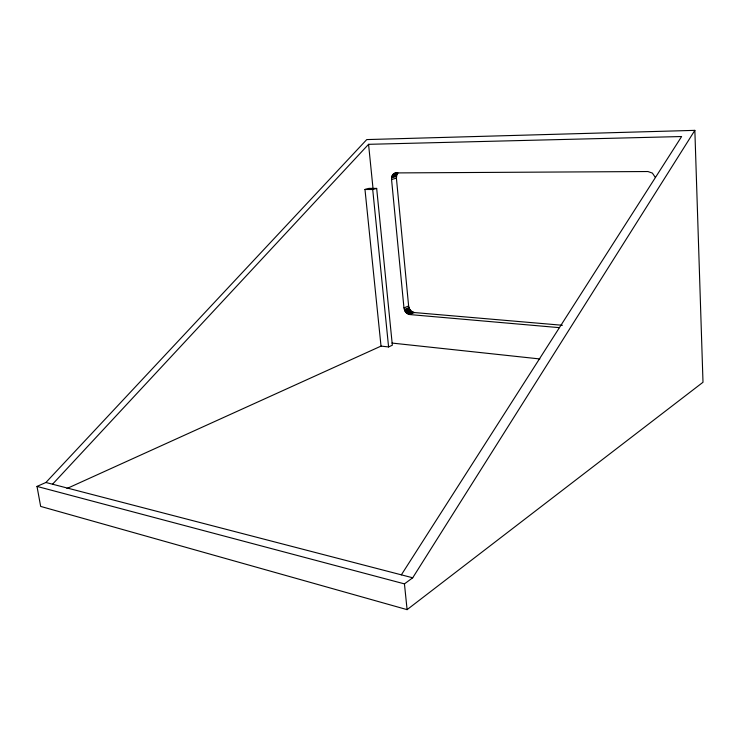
<?xml version="1.0" encoding="UTF-8"?>
<svg xmlns="http://www.w3.org/2000/svg" width="740" height="740" viewBox="0 0 740 740"><rect width="100%" height="100%" fill="white"/><g stroke="black" fill="none" stroke-linecap="round" stroke-linejoin="round"><path stroke-width="1.11" d="M559.375 327.654L409.729 314.555L406.454 313.002L404.956 311.078L403.966 307.933L391.553 179.487C391.155 176.583 392.921 172.947 396.196 172.919L647.935 171.532L652.393 173.095L655.159 177.193M562.4 325.276L414.363 312.548L411.098 311.013L409.608 309.098L408.619 305.962L396.409 178.174L396.797 174.917L397.972 173.003L393.116 174.288M37 486.411L404.447 583.879L412.707 577.792L694.851 130.36L366.744 139.583L45.908 482.489L37 486.411L40.663 506.41L407.093 609.64L703 382.256L694.851 130.36M401.358 574.841L681.623 136.53L368.566 144.319L52.549 484.21M381.017 346.107L388.583 346.94L392.348 345.21L376.669 188.413L368.955 188.376L364.977 189.468L381.017 346.107L66.951 488.511M409.729 314.555L414.363 312.548M407.703 313.908L412.346 311.91M408.369 314.223L413.003 312.225M406.454 313.002L411.098 311.013M407.065 313.501L411.699 311.503M405.391 311.781L410.043 309.801M405.899 312.428L410.543 310.439M404.586 310.328L409.239 308.349M404.956 311.078L409.608 309.098M404.299 309.542L408.952 307.572M403.966 307.933L408.619 305.962M364.977 189.468L372.71 189.514L376.669 188.413M391.553 179.487L396.409 178.174M391.571 177.794L396.427 176.49M392.256 175.5L397.112 174.205M391.941 176.222L396.797 174.917M391.71 176.99L396.566 175.685M394.226 173.428L396.168 172.91M393.643 173.808L397.528 172.781M392.653 174.862L397.5 173.567M391.987 343.064L539.858 358.956M45.908 482.489L412.707 577.792M404.447 583.879L407.093 609.64M368.566 144.319L373.071 189.042M372.71 189.514L388.583 346.94"/></g></svg>
